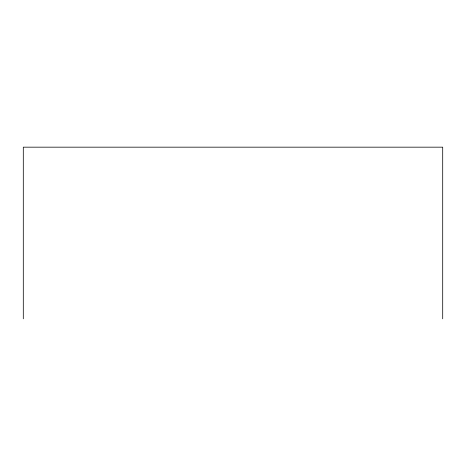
<?xml version="1.0" encoding="UTF-8"?>
<svg xmlns="http://www.w3.org/2000/svg" width="466" height="466" viewBox="0 0 466 466"><rect width="100%" height="100%" fill="white"/><g stroke="black" fill="none" stroke-linecap="round" stroke-linejoin="round"><path stroke-width="0.7" d="M442.7 318.831L442.7 147.169L23.3 147.169L23.3 318.831"/></g></svg>
